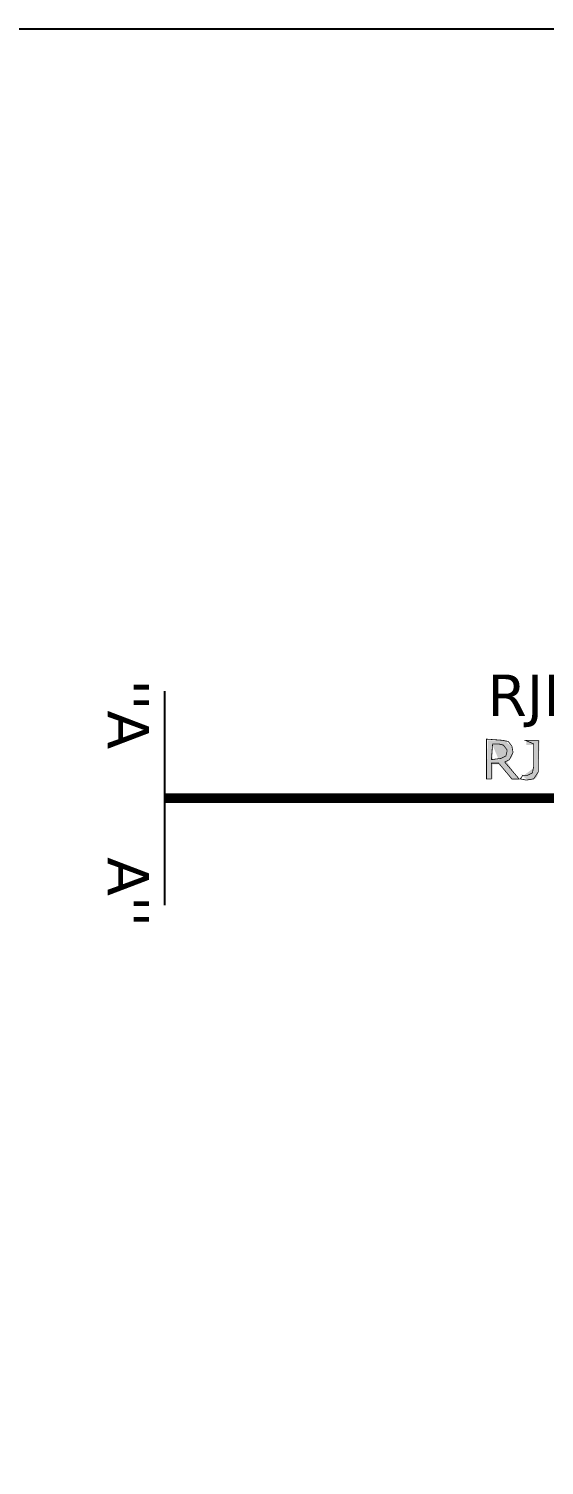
# Model space of a CAD drawing. Header units: millimetres. Extents: x 688550 to 690417, y 7458888 to 7459543.
# Drawn here: x 690000.5 to 690032.2, y 7459455 to 7459543.2 of the extents above; entities that cross this region are included whole.
import ezdxf
from ezdxf.enums import TextEntityAlignment as Align

# ---------------------------------------------------------------- set-up
doc = ezdxf.new("R2010")
doc.units = ezdxf.units.MM
doc.header["$LTSCALE"] = 3
doc.header["$MEASUREMENT"] = 0
for name, color, linetype in [('H', 7, 'Continuous'), ('label_cabos', 7, 'Continuous'), ('P', 7, 'Continuous')]:
    doc.layers.add(name, color=color, linetype=linetype)
doc.layers.add('Texto_Cabos', color=1, linetype='Continuous', lineweight=20)
doc.styles.add('siredit', font='verdana.ttf')

msp = doc.modelspace()

# ---------------------------------------------------------------- hatches: boundary and pattern name
at = {"layer": 'H', "linetype": 'Continuous'}
for points in [[(690030.187, 7459497.109), (690029.444, 7459498.071), (690029.003, 7459498.071), (690029.003, 7459498.365), (690029.373, 7459498.365), (690029.003, 7459499.256), (690029.003, 7459498.365), (690029.003, 7459498.071), (690029.003, 7459497.181), (690028.629, 7459497.181), (690028.705, 7459499.554), (690029.373, 7459499.554), (690029.595, 7459499.554), (690029.818, 7459499.478), (690030.259, 7459499.033), (690030.259, 7459498.739), (690030.187, 7459498.516), (690029.889, 7459498.218), (690030.633, 7459497.109), (690030.187, 7459497.109)], [(690031.296, 7459497.109), (690031.149, 7459497.109), (690030.704, 7459497.479), (690030.927, 7459497.403), (690031.519, 7459497.849), (690031.519, 7459499.256), (690031.074, 7459499.256), (690031.074, 7459499.554), (690031.888, 7459499.554), (690031.817, 7459497.773), (690031.817, 7459497.626), (690031.741, 7459497.332), (690031.594, 7459497.181), (690031.296, 7459497.109)]]:
    msp.add_hatch(color=256, dxfattribs=at).paths.add_polyline_path(points)

# ---------------------------------------------------------------- linework, layer by layer
msp.add_lwpolyline([(689490.265, 7459543.248), (690416.905, 7459543.248), (690416.905, 7458888.048), (689490.265, 7458888.048)], close=True)
at = {"layer": 'label_cabos', "linetype": 'Continuous'}
msp.add_line((690008.86, 7459502.567), (690008.86, 7459489.426), dxfattribs=at)
at = {"layer": 'label_cabos', "color": 5, "linetype": 'Continuous', "const_width": 0.6}
msp.add_lwpolyline([(690095.602, 7459495.996), (690008.86, 7459495.996)], dxfattribs=at)
at = {"layer": 'P', "const_width": 0.0462}
for points in [[(690030.633, 7459497.181), (690029.742, 7459498.218), (690030.04, 7459498.365), (690030.259, 7459498.81), (690030.187, 7459499.184), (690029.965, 7459499.478), (690029.595, 7459499.554), (690028.629, 7459499.625), (690028.629, 7459497.181), (690028.927, 7459497.181), (690028.927, 7459498.147), (690029.373, 7459498.147), (690030.187, 7459497.181), (690030.633, 7459497.181), (690030.633, 7459497.181)], [(690029.889, 7459498.886), (690029.818, 7459498.588), (690029.52, 7459498.441), (690028.927, 7459498.365), (690029.003, 7459499.331), (690029.373, 7459499.331), (690029.667, 7459499.256), (690029.889, 7459498.962), (690029.889, 7459498.886), (690029.889, 7459498.886)], [(690031.817, 7459497.773), (690031.817, 7459499.554), (690031.002, 7459499.554), (690031.519, 7459499.331), (690031.519, 7459497.924), (690031.447, 7459497.55), (690031.149, 7459497.403), (690030.855, 7459497.403), (690030.704, 7459497.181), (690031.074, 7459497.109), (690031.519, 7459497.181), (690031.817, 7459497.626), (690031.817, 7459497.773), (690031.817, 7459497.773)]]:
    msp.add_lwpolyline(points, dxfattribs=at)

# ---------------------------------------------------------------- texts
at = {"layer": 'label_cabos', "linetype": 'Continuous', "style": 'siredit'}
msp.add_text("''A      A''", height=2.535, rotation=270, dxfattribs=at).set_placement((690006.638, 7459495.688), align=Align.MIDDLE_CENTER)
at = {"layer": 'Texto_Cabos', "linetype": 'Continuous', "style": 'siredit'}
msp.add_text('RJBOTF-3CEOS-46 (105-108)', height=2.535, dxfattribs=at).set_placement((690053.555, 7459502.321), align=Align.MIDDLE_CENTER)

doc.saveas('drawing.dxf')
